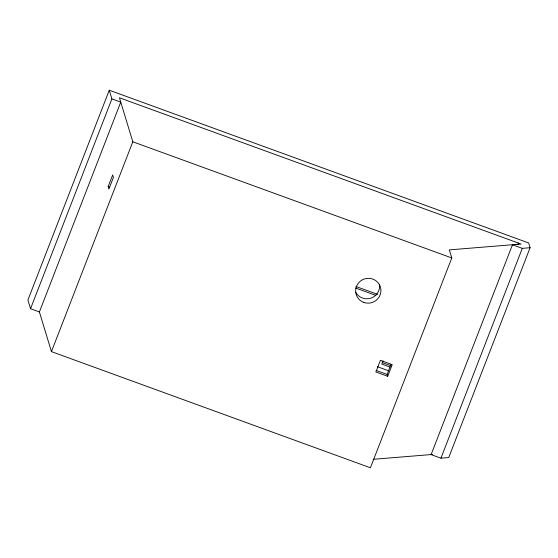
<?xml version="1.0" encoding="UTF-8"?>
<svg xmlns="http://www.w3.org/2000/svg" width="558" height="558" viewBox="0 0 558 558"><rect width="100%" height="100%" fill="white"/><g stroke="black" fill="none" stroke-linecap="round" stroke-linejoin="round"><path stroke-width="0.84" d="M109.263 90.208L27.9 300.051L30.537 308.727L39.395 311.957L120.758 102.114L111.9 98.885L109.263 90.208L528.649 242.946L530.1 247.71L448.737 457.553L440.939 458.188L431.097 454.61L512.46 244.767L521.109 244.055L119.44 97.776L132.811 141.781L51.448 351.624L370.421 467.792L451.785 257.949L449.336 249.886L518.535 244.223L518.159 242.981M30.537 308.727L111.9 98.885M108.14 186.623L112.66 174.961L113.413 177.444L108.894 189.099L108.14 186.623L109.724 187.209M383.088 360.907L381.853 364.088L389.944 367.038M387.698 376.294L392.218 364.639L380.403 360.335L375.883 371.991L387.698 376.294L387.133 374.439L391.046 364.332M440.939 458.188L522.295 248.345L530.1 247.71M373.163 459.311L431.983 454.491M431.097 454.61L432.827 454.463M512.46 244.767L522.295 248.345M132.811 141.781L451.785 257.949M355.906 286.463L377.752 294.422M355.662 288.033L375.89 295.398M382.097 362.526L390.998 365.762M377.403 366.711L388.668 370.812M376.106 370.421L387.133 374.439M39.339 311.769L51.448 351.624M379.461 284.294A12.674 12.402 -16.9 0 1 355.781 292.322M363.774 302.394A12.674 12.402 -16.9 0 0 380.779 288.632A12.674 12.402 -16.9 0 0 360.322 281.183A12.674 12.402 -16.9 0 0 363.774 302.394"/></g></svg>
